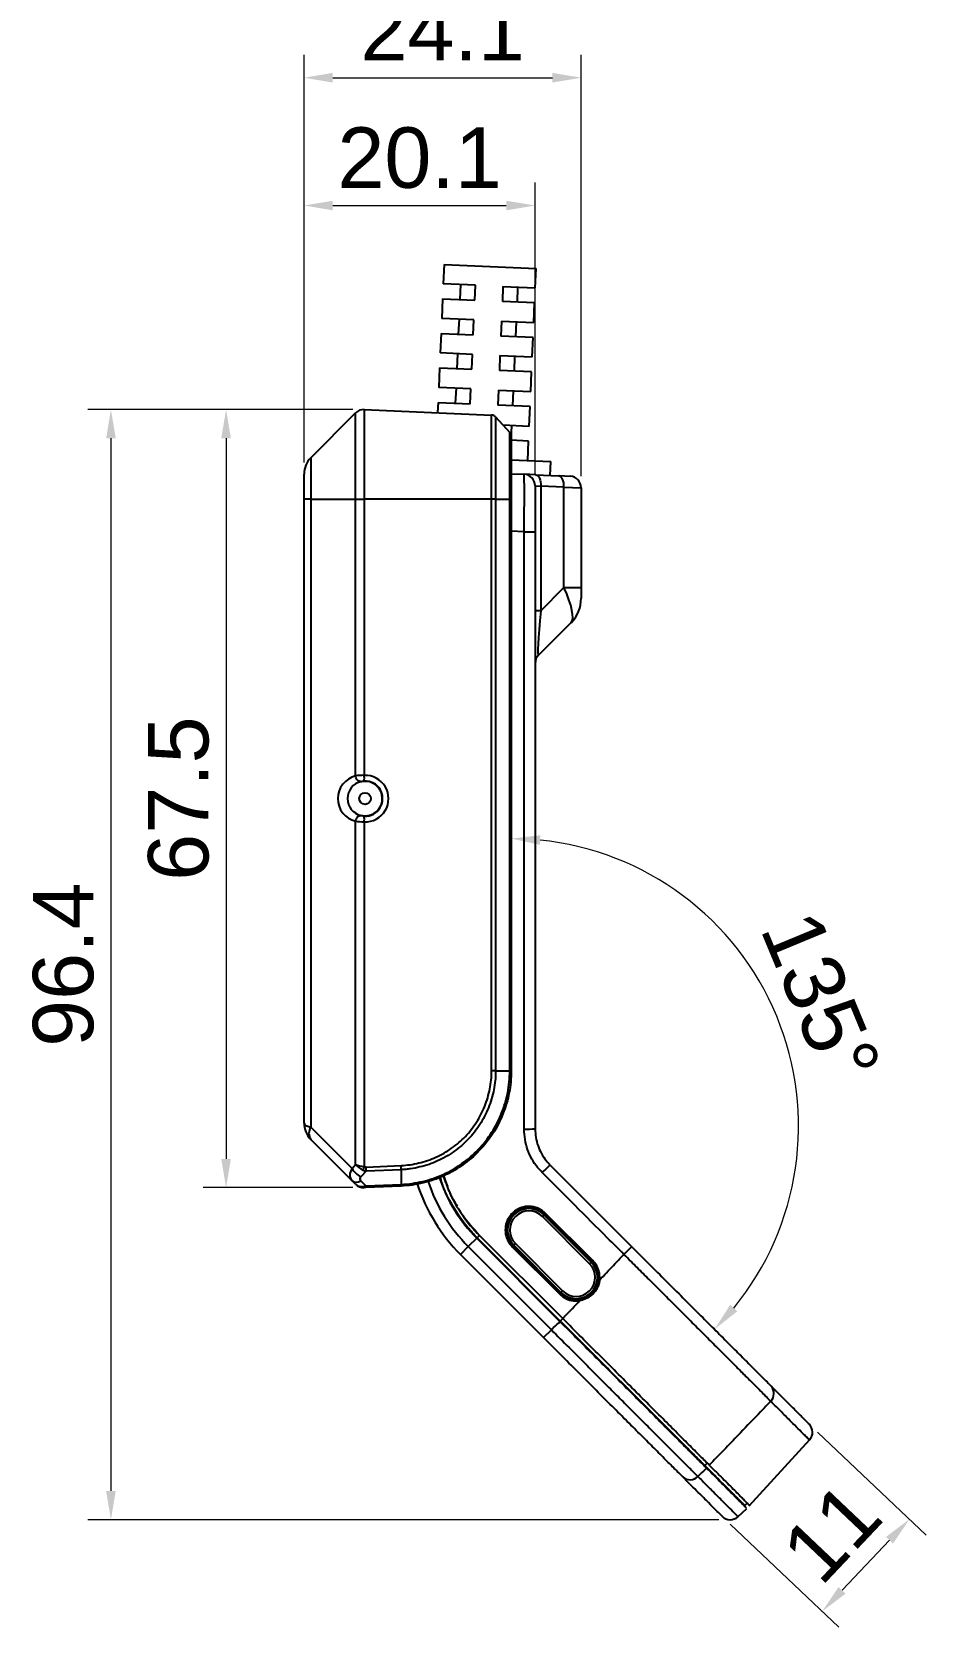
# Model space of a CAD drawing. Header units: millimetres. Extents: x -297 to 297, y -210 to 210.
# Drawn here: x -152.9 to -75.2, y -93.3 to 45.2 of the extents above; entities that cross this region are included whole.
import ezdxf

# ---------------------------------------------------------------- set-up
doc = ezdxf.new("R2010")
doc.units = ezdxf.units.MM
doc.layers.get('0').update_dxf_attribs({"lineweight": 20})
doc.layers.add('AM_5', color=3, linetype='Continuous', lineweight=25)
doc.styles.add('标准', font='')
doc.styles.get('标准').set_extended_font_data('arial')

msp = doc.modelspace()

# ---------------------------------------------------------------- hatches: boundary and pattern name
at = {"layer": 'AM_5'}
for points in [[(-126.75, 41.64), (-126.75, 40.8), (-129.25, 41.22)], [(-107.68, 41.64), (-107.68, 40.8), (-105.18, 41.22)], [(-126.75, 30.54), (-126.75, 29.71), (-129.25, 30.13)], [(-111.68, 30.54), (-111.68, 29.71), (-109.18, 30.13)], [(-146.44, 9.92), (-145.6, 9.92), (-146.02, 12.42)], [(-136.44, 9.92), (-135.6, 9.92), (-136.02, 12.42)], [(-108.77, -25.36), (-108.73, -24.53), (-111.25, -24.82)], [(-136.44, -52.62), (-135.6, -52.62), (-136.02, -55.12)], [(-91.62, -65.85), (-92.24, -65.29), (-93.6, -67.42)], [(-146.44, -81.44), (-145.6, -81.44), (-146.02, -83.94)], [(-78.7, -85.43), (-78.09, -86), (-76.67, -83.9)], [(-82.83, -89.79), (-82.22, -90.36), (-84.24, -91.89)]]:
    msp.add_hatch(color=7, dxfattribs=at).paths.add_polyline_path(points, flags=0)

# ---------------------------------------------------------------- linework, layer by layer
at = {"color": 7, "linetype": 'Continuous', "lineweight": 25}
for p, q in [((-117.09, 25.02), (-117.16, 23.32)), ((-117.09, 25.02), (-113.09, 24.84)), ((-113.09, 24.84), (-109.09, 24.67)), ((-109.17, 22.97), (-109.09, 24.67)), ((-114.36, 23.2), (-117.16, 23.32)), ((-115.66, 23.26), (-115.72, 21.96)), ((-114.42, 21.9), (-114.36, 23.2)), ((-111.97, 23.09), (-112.02, 21.8)), ((-111.97, 23.09), (-109.17, 22.97)), ((-110.72, 21.74), (-110.67, 23.04)), ((-117.22, 22.02), (-117.29, 20.32)), ((-117.22, 22.02), (-114.42, 21.9)), ((-109.22, 21.67), (-112.02, 21.8)), ((-109.3, 19.97), (-109.22, 21.67)), ((-114.49, 20.2), (-117.29, 20.32)), ((-115.79, 20.26), (-115.85, 18.96)), ((-114.55, 18.9), (-114.49, 20.2)), ((-112.1, 20.1), (-112.15, 18.8)), ((-112.1, 20.1), (-109.3, 19.97)), ((-110.85, 18.74), (-110.8, 20.04)), ((-117.35, 19.03), (-117.42, 17.33)), ((-117.35, 19.03), (-114.55, 18.9)), ((-109.36, 18.68), (-112.15, 18.8)), ((-109.43, 16.98), (-109.36, 18.68)), ((-114.62, 17.2), (-117.42, 17.33)), ((-115.92, 17.26), (-115.98, 15.96)), ((-114.68, 15.91), (-114.62, 17.2)), ((-112.23, 17.1), (-112.28, 15.8)), ((-112.23, 17.1), (-109.43, 16.98)), ((-110.98, 15.74), (-110.93, 17.04)), ((-117.48, 16.03), (-117.55, 14.33)), ((-117.48, 16.03), (-114.68, 15.91)), ((-109.49, 15.68), (-112.28, 15.8)), ((-109.56, 13.98), (-109.49, 15.68)), ((-114.76, 14.21), (-117.55, 14.33)), ((-116.05, 14.26), (-116.11, 12.97)), ((-114.81, 12.91), (-114.76, 14.21)), ((-112.36, 14.1), (-112.41, 12.8)), ((-112.36, 14.1), (-109.56, 13.98)), ((-111.12, 12.75), (-111.06, 14.05)), ((-117.61, 13.03), (-117.65, 12.15)), ((-117.61, 13.03), (-114.81, 12.91)), ((-109.62, 12.68), (-112.41, 12.8)), ((-109.69, 10.98), (-109.62, 12.68)), ((-128.66, 8.24), (-124.77, 12.13)), ((-124.77, 4.65), (-124.77, 12.13)), ((-124.02, 12.42), (-124.02, 4.65)), ((-124.02, 12.42), (-112.96, 11.94)), ((-112.96, 4.65), (-112.96, 11.94)), ((-112.61, 11.78), (-112.61, 4.65)), ((-112.61, 11.78), (-111.38, 10.44)), ((-111.97, 11.08), (-109.69, 10.98)), ((-111.38, 4.65), (-111.38, 10.44)), ((-111.25, 9.75), (-111.19, 11.05)), ((-111.25, 10.1), (-111.25, 4.65)), ((-109.75, 9.68), (-111.25, 9.75)), ((-109.82, 7.99), (-109.75, 9.68)), ((-128.66, 8.24), (-128.66, 4.65)), ((-111.25, 8.05), (-107.82, 7.9)), ((-107.88, 6.7), (-107.82, 7.9)), ((-129.25, 4.65), (-129.25, 6.82)), ((-111.25, 6.85), (-110.13, 6.8)), ((-109.13, 6.76), (-110.13, 6.8)), ((-109.18, 5.8), (-109.18, 1.8)), ((-109.18, 5.8), (-108.68, 5.76)), ((-109.13, 6.76), (-109.04, 6.73)), ((-109.13, 6.76), (-107.13, 6.67)), ((-109.04, 6.73), (-108.95, 6.67)), ((-108.95, 6.67), (-108.86, 6.58)), ((-108.86, 6.58), (-108.8, 6.45)), ((-108.8, 6.45), (-108.74, 6.3)), ((-108.74, 6.3), (-108.7, 6.13)), ((-108.7, 6.13), (-108.68, 5.95)), ((-108.68, 5.95), (-108.68, 5.76)), ((-108.68, 5.76), (-108.68, -5.04)), ((-106.68, 5.67), (-108.68, 5.76)), ((-107.04, 6.64), (-107.13, 6.67)), ((-106.13, 6.62), (-107.13, 6.67)), ((-106.95, 6.59), (-107.04, 6.64)), ((-106.86, 6.49), (-106.95, 6.59)), ((-106.8, 6.37), (-106.86, 6.49)), ((-106.74, 6.22), (-106.8, 6.37)), ((-106.7, 6.05), (-106.74, 6.22)), ((-106.68, 5.86), (-106.7, 6.05)), ((-106.68, 5.67), (-106.68, 5.86)), ((-106.68, -3.04), (-106.68, 5.67)), ((-106.68, 5.67), (-105.18, 5.63)), ((-105.18, 5.63), (-105.18, -3.04)), ((-129.25, -49.52), (-129.25, 4.65)), ((-128.66, 4.65), (-129.25, 4.65)), ((-128.66, 4.65), (-124.77, 4.65)), ((-128.66, 4.65), (-128.66, -49.87)), ((-124.77, 4.65), (-124.02, 4.65)), ((-124.77, -19.38), (-124.77, 4.65)), ((-124.02, 4.65), (-124.02, -19.33)), ((-112.96, 4.65), (-124.02, 4.65)), ((-112.96, -44.99), (-112.96, 4.65)), ((-112.61, 4.65), (-112.96, 4.65)), ((-112.61, 4.65), (-112.61, -44.99)), ((-112.61, 4.65), (-111.38, 4.65)), ((-111.38, -44.99), (-111.38, 4.65)), ((-111.38, 4.65), (-111.25, 4.65)), ((-111.25, 4.65), (-111.25, -44.99)), ((-110.13, 1.8), (-111.25, 1.85)), ((-110.13, 1.8), (-109.94, 1.8)), ((-109.94, 1.8), (-109.76, 1.8)), ((-109.76, 1.8), (-109.6, 1.8)), ((-109.6, 1.8), (-109.45, 1.8)), ((-109.45, 1.8), (-109.33, 1.8)), ((-109.33, 1.8), (-109.25, 1.8)), ((-109.25, 1.8), (-109.19, 1.8)), ((-109.19, 1.8), (-109.18, 1.8)), ((-109.18, 1.8), (-109.18, -50.03)), ((-108.68, -5.04), (-106.68, -3.04)), ((-106.68, -3.04), (-105.18, -3.04)), ((-105.18, -3.04), (-105.18, -3.96)), ((-108.68, -5.04), (-109.18, -5.04)), ((-106.05, -6.08), (-108.88, -8.91)), ((-124.75, -19.48), (-124.77, -19.38)), ((-124.71, -19.58), (-124.75, -19.48)), ((-124.66, -19.68), (-124.71, -19.58)), ((-124.6, -19.75), (-124.66, -19.68)), ((-124.53, -19.81), (-124.6, -19.75)), ((-124.46, -19.85), (-124.53, -19.81)), ((-124.38, -19.87), (-124.46, -19.85)), ((-124.3, -19.86), (-124.38, -19.87)), ((-124.77, -23.32), (-124.75, -23.21)), ((-124.77, -53.12), (-124.77, -23.32)), ((-124.75, -23.21), (-124.71, -23.11)), ((-124.71, -23.11), (-124.66, -23.02)), ((-124.66, -23.02), (-124.6, -22.94)), ((-124.6, -22.94), (-124.53, -22.88)), ((-124.53, -22.88), (-124.46, -22.84)), ((-124.46, -22.84), (-124.38, -22.83)), ((-124.38, -22.83), (-124.3, -22.83)), ((-124.02, -23.37), (-124.02, -53.31)), ((-112.61, -44.99), (-111.38, -44.99)), ((-128.66, -49.87), (-125.08, -53.45)), ((-125.09, -54.51), (-128.66, -50.93)), ((-125.08, -53.45), (-124.77, -53.12)), ((-123.85, -53.69), (-124.32, -54.17)), ((-123.86, -53.33), (-120.82, -53.2)), ((-120.81, -53.56), (-123.85, -53.69)), ((-120.81, -53.56), (-120.81, -54.84)), ((-107.89, -53.14), (-100.8, -60.23)), ((-124.77, -54.83), (-125.09, -54.51)), ((-124.32, -54.52), (-123.87, -54.97)), ((-123.88, -55.11), (-124.02, -55.12)), ((-120.82, -54.98), (-123.88, -55.11)), ((-123.87, -54.97), (-120.81, -54.84)), ((-117.17, -54.09), (-116.97, -54.67)), ((-117.16, -54.08), (-116.8, -55.02)), ((-116.24, -56.27), (-115.97, -56.73)), ((-108.79, -56.98), (-108.35, -57.43)), ((-103.87, -61.9), (-108.76, -57.01)), ((-108.55, -57.63), (-108.41, -57.48)), ((-104.45, -61.73), (-108.55, -57.63)), ((-103.96, -61.74), (-108.51, -57.18)), ((-108.41, -57.48), (-108.36, -57.44)), ((-108.41, -57.48), (-104.31, -61.59)), ((-108.36, -57.44), (-108.35, -57.43)), ((-104.26, -61.54), (-108.36, -57.44)), ((-104.17, -61.45), (-108.27, -57.35)), ((-114.25, -59.5), (-114.99, -60.24)), ((-114.52, -58.71), (-114.72, -58.48)), ((-114.25, -59.5), (-107.02, -66.74)), ((-114, -59.26), (-114.22, -59.47)), ((-114.22, -59.47), (-106.99, -66.7)), ((-114, -59.26), (-106.78, -66.48)), ((-115.66, -60.92), (-114.99, -60.24)), ((-108.45, -68.13), (-115.66, -60.92)), ((-114.99, -60.24), (-107.77, -67.46)), ((-111.1, -60.17), (-111.49, -59.78)), ((-111.48, -59.8), (-106.58, -64.7)), ((-111.38, -59.96), (-106.83, -64.52)), ((-111.17, -60.25), (-107.07, -64.35)), ((-111.08, -60.16), (-111.1, -60.17)), ((-111.04, -60.11), (-111.08, -60.16)), ((-111.08, -60.16), (-106.98, -64.26)), ((-110.89, -59.97), (-111.04, -60.11)), ((-106.94, -64.22), (-111.04, -60.11)), ((-110.89, -59.97), (-106.79, -64.07)), ((-104.31, -61.59), (-104.45, -61.73)), ((-104.31, -61.59), (-104.26, -61.54)), ((-104.26, -61.54), (-104.25, -61.53)), ((-104.25, -61.53), (-103.85, -61.92)), ((-106.98, -64.26), (-106.99, -64.27)), ((-106.55, -64.72), (-106.99, -64.27)), ((-106.94, -64.22), (-106.98, -64.26)), ((-106.94, -64.22), (-106.79, -64.07)), ((-108.45, -68.13), (-107.77, -67.46)), ((-106.77, -66.48), (-106.99, -66.7)), ((-106.99, -66.7), (-106.99, -66.7)), ((-106.77, -66.48), (-106.78, -66.48)), ((-90.58, -82.74), (-85.32, -76.99)), ((-95.35, -78.33), (-95.39, -78.37)), ((-94.24, -79.02), (-94.45, -79.23)), ((-94.45, -79.23), (-94.45, -79.23)), ((-94.05, -79.2), (-94.06, -79.2)), ((-91.56, -83.68), (-90.79, -82.97)), ((-90.97, -82.72), (-90.76, -82.5))]:
    msp.add_line(p, q, dxfattribs=at)
msp.add_circle((-123.95, -21.35), 0.5, dxfattribs=at)
for centre, radius, start, end in [((-124.06, 11.42), 1, 87.5, 135), ((-112.98, 11.44), 0.5, 42.5, 87.5), ((-111.75, 10.1), 0.5, 0, 42.5), ((-127.25, 6.82), 2, 135, 180), ((-110.18, 5.8), 1, 0, 87.5), ((-106.18, 5.63), 1, 0, 87.5), ((-108.18, -3.96), 3, 315, 0), ((-108.18, -9.61), 1, 135, 180), ((-124.3, -21.35), 2.02, 103.3262, 256.6738), ((-123.93, -21.35), 2.02, 267.4133, 92.5867), ((-126.89, -19.58), 2.88, 355.112, 5.0613), ((-123.95, -21.35), 1.52, 103.3262, 256.6738), ((-123.95, -21.35), 1.5, 228.1305, 115.4676), ((-123.95, -21.35), 1.53, 267.4133, 92.5867), ((-123.95, -21.35), 1.53, 0, 42.4747), ((-123.95, -21.35), 1.53, 0, 42.363), ((-123.95, -21.35), 1.53, 346.6154, 0), ((-123.95, -21.35), 1.53, 347.3672, 0), ((-126.89, -23.12), 2.88, 354.9387, 4.888), ((-127.25, -49.52), 2, 180, 225), ((-127.9, -50.4), 0.928, 145.1431, 214.8569), ((-109.9, 33.23), 83.26, 269.8401, 270.4983), ((-123.63, -52.67), 1.65, 208.2866, 245.4303), ((-133.44, -50.12), 9.95, 339.4558, 341.2696), ((-132.3, -53.72), 8.45, 0.209, 2.6529), ((-86.7, -75.35), 30.69, 133.651, 135.4317), ((-124.7, -53.97), 0.666, 233.7444, 304.2737), ((-124.06, -54.12), 1, 225, 272.5), ((-123.99, -54.99), 0.133, 193.6865, 256.3135), ((-124.34, -55.01), 0.473, 347.8127, 4.7969), ((-104.77, -50.03), 15.4, 198.0254, 225), ((-104.77, -50.03), 14.44, 198.3859, 225), ((-104.77, -50.03), 13.4, 198.2071, 225), ((-109.72, -58.8), 1.94, 45, 225), ((-109.72, -58.8), 1.93, 45, 225), ((-109.72, -58.8), 1.86, 45, 225), ((-109.72, -58.8), 1.66, 45, 225), ((-242.46, 80.41), 199.62, 314.9333, 315.2079), ((-105.62, -62.9), 1.94, 225, 45), ((-105.62, -62.9), 1.93, 225, 45), ((-105.62, -62.9), 1.86, 225, 45), ((-105.62, -62.9), 1.66, 225, 45), ((-89.39, -72.98), 0.95, 314.7559, 42.1319), ((-86.09, -76.35), 1, 317.8526, 45), ((-95.72, -79.52), 0.949, 227.9785, 315.5424), ((-92.23, -82.94), 1, 225, 312.418)]:
    msp.add_arc(centre, radius, start, end, dxfattribs=at)
for centre, major_axis, ratio, start_param, end_param in [((-108.18, -2.54), (-2.06, 3.58), 0.265527, 3.213255, 4.422684), ((-108.18, -2.54), (0.72, 6.37), 0.036796, 1.978287, 3.187716), ((-127.25, -49.52), (2, 0), 0.25, 3.141593, 3.926991), ((-123.87, -53.6), (1.31, 0.78), 0.631725, 2.253823, 3.301021), ((-124.06, -53.12), (0.999, -0.184), 0.172736, 3.958778, 4.787809), ((-124.06, -53.12), (0.873, -0.527), 0.444972, 4.076686, 4.905717), ((-123.58, -52.62), (0.712, 0.874), 0.886011, 3.344034, 3.624725), ((-123.56, -52.62), (0.568, 0.622), 0.593017, 3.394557, 3.675248), ((-124.06, -54.12), (0.707, 0.707), 0.812458, 3.141593, 3.970624), ((-123.81, -54.32), (0.586, 0.046), 0.587517, 2.560246, 3.607443), ((-123.58, -54.6), (1.05, 0.35), 0.254435, 4.096595, 4.353783)]:
    msp.add_ellipse(centre, major_axis=major_axis, ratio=ratio, start_param=start_param, end_param=end_param, dxfattribs=at)
for points, knots in [([(-110.13, 1.8), (-110.13, 1.98), (-110.13, 2.35), (-110.12, 2.99), (-110.12, 3.71), (-110.11, 4.46), (-110.11, 5.14), (-110.11, 5.72), (-110.12, 6.19), (-110.12, 6.53), (-110.12, 6.76), (-110.13, 6.78), (-110.13, 6.8)], [0, 0, 0, 0, 203.657198, 409.835756, 716.432175, 1031.894965, 1338.651941, 1654.300599, 1961.359758, 2277.334102, 2584.331644, 2900.222099, 2900.222099, 2900.222099, 2900.222099]), ([(-110.13, -50.03), (-110.13, -47.51), (-110.13, -42.47), (-110.13, -32.4), (-110.13, -17.64), (-110.13, -5.4), (-110.13, 1.8)], [0, 0, 0, 0, 167.828922, 335.658844, 671.316494, 1151.158248, 1151.158248, 1151.158248, 1151.158248]), ([(-124.3, -19.86), (-124.27, -19.86), (-124.23, -19.85), (-124.13, -19.83), (-124.08, -19.83), (-124.02, -19.82)], [0, 0, 0, 0, 360.60843, 360.60843, 721.216859, 721.216859, 721.216859, 721.216859]), ([(-124.02, -22.87), (-124.08, -22.87), (-124.13, -22.86), (-124.23, -22.85), (-124.27, -22.84), (-124.3, -22.83)], [0, 0, 0, 0, 357.268942, 357.268942, 714.537883, 714.537883, 714.537883, 714.537883]), ([(-120.82, -53.2), (-120.29, -53.18), (-119.78, -53.1), (-119.02, -52.92), (-118.77, -52.85), (-118.27, -52.68), (-118.03, -52.58), (-117.31, -52.26), (-116.86, -52), (-116, -51.39), (-115.6, -51.05), (-115.06, -50.49), (-114.89, -50.29), (-114.57, -49.88), (-114.41, -49.66), (-113.99, -49), (-113.75, -48.54), (-113.36, -47.57), (-113.21, -47.06), (-113.01, -46.04), (-112.95, -45.52), (-112.96, -44.99)], [0, 0, 0, 0, 330.253993, 330.253993, 495.380989, 495.380989, 660.507985, 660.507985, 990.761978, 990.761978, 1321.015971, 1321.015971, 1486.142967, 1486.142967, 1651.269964, 1651.269964, 1981.523956, 1981.523956, 2311.777949, 2311.777949, 2642.031942, 2642.031942, 2642.031942, 2642.031942]), ([(-112.61, -44.99), (-112.61, -45.13), (-112.61, -45.26), (-112.62, -45.54), (-112.63, -45.67), (-112.67, -46.08), (-112.71, -46.35), (-112.87, -47.15), (-113.03, -47.68), (-113.43, -48.69), (-113.68, -49.17), (-114.13, -49.86), (-114.29, -50.09), (-114.62, -50.52), (-114.8, -50.72), (-115.36, -51.31), (-115.78, -51.66), (-116.67, -52.3), (-117.15, -52.57), (-117.89, -52.91), (-118.14, -53.01), (-118.65, -53.19), (-118.92, -53.26), (-119.45, -53.39), (-119.72, -53.45), (-120.13, -53.5), (-120.26, -53.52), (-120.54, -53.54), (-120.68, -53.55), (-120.81, -53.56)], [0, 0, 0, 0, 112.638806, 112.638806, 225.277613, 225.277613, 450.555226, 450.555226, 901.110452, 901.110452, 1351.665678, 1351.665678, 1576.943291, 1576.943291, 1802.220904, 1802.220904, 2252.77613, 2252.77613, 2703.331356, 2703.331356, 2928.608969, 2928.608969, 3153.886582, 3153.886582, 3379.164195, 3379.164195, 3491.803001, 3491.803001, 3604.441808, 3604.441808, 3604.441808, 3604.441808]), ([(-120.81, -54.84), (-120.18, -54.81), (-119.55, -54.72), (-118.33, -54.43), (-117.74, -54.23), (-116.88, -53.84), (-116.6, -53.69), (-116.05, -53.38), (-115.79, -53.21), (-115.03, -52.67), (-114.55, -52.26), (-113.68, -51.35), (-113.29, -50.86), (-112.62, -49.81), (-112.33, -49.25), (-111.86, -48.08), (-111.68, -47.48), (-111.5, -46.56), (-111.46, -46.25), (-111.4, -45.62), (-111.38, -45.31), (-111.38, -44.99)], [0, 0, 0, 0, 329.188967, 329.188967, 658.377934, 658.377934, 822.972417, 822.972417, 987.566901, 987.566901, 1316.755867, 1316.755867, 1645.944834, 1645.944834, 1975.133801, 1975.133801, 2304.322768, 2304.322768, 2468.917251, 2468.917251, 2633.511735, 2633.511735, 2633.511735, 2633.511735]), ([(-111.25, -44.99), (-111.25, -45.31), (-111.27, -45.63), (-111.33, -46.27), (-111.37, -46.58), (-111.55, -47.51), (-111.73, -48.12), (-112.21, -49.31), (-112.5, -49.88), (-113.19, -50.94), (-113.58, -51.44), (-114.47, -52.37), (-114.95, -52.78), (-115.72, -53.33), (-115.99, -53.5), (-116.54, -53.82), (-116.83, -53.96), (-117.7, -54.36), (-118.3, -54.57), (-119.53, -54.86), (-120.17, -54.95), (-120.81, -54.98)], [0, 0, 0, 0, 161.91686, 161.91686, 323.833721, 323.833721, 647.667441, 647.667441, 971.501162, 971.501162, 1295.334883, 1295.334883, 1619.168603, 1619.168603, 1781.085464, 1781.085464, 1943.002324, 1943.002324, 2266.836045, 2266.836045, 2590.669766, 2590.669766, 2590.669766, 2590.669766]), ([(-108.57, -53.81), (-108.7, -53.66), (-109.04, -53.3), (-109.48, -52.64), (-109.85, -51.82), (-110.09, -50.94), (-110.12, -50.34), (-110.13, -50.03)], [0, 0, 0, 0, 183.617708, 457.473575, 739.056869, 1016.457144, 1302.019974, 1302.019974, 1302.019974, 1302.019974]), ([(-109.18, -50.03), (-109.16, -50.27), (-109.14, -50.77), (-108.95, -51.48), (-108.64, -52.17), (-108.28, -52.72), (-108, -53.02), (-107.89, -53.14)], [0, 0, 0, 0, 274.608728, 557.186695, 831.789869, 1114.383208, 1297.43288, 1297.43288, 1297.43288, 1297.43288]), ([(-101.47, -60.91), (-101.94, -60.44), (-104.31, -58.07), (-106.67, -55.7), (-108.57, -53.81)], [0, 0, 0, 0, 112.544046, 564.842097, 564.842097, 564.842097, 564.842097]), ([(-114.22, -59.47), (-114.5, -59.17), (-115.29, -58.34), (-116.34, -56.77), (-117.13, -55.28), (-117.37, -54.38), (-117.42, -54.19)], [0, 0, 0, 0, 221.255309, 618.380503, 1015.494754, 1121.352026, 1121.352026, 1121.352026, 1121.352026]), ([(-117.14, -54.07), (-116.99, -54.53), (-116.6, -55.72), (-115.57, -57.51), (-114.53, -58.67), (-114, -59.26)], [0, 0, 0, 0, 213.720834, 551.436734, 900.192248, 900.192248, 900.192248, 900.192248]), ([(-116.61, -55.5), (-116.6, -55.53), (-116.44, -55.96), (-116.18, -56.34), (-115.93, -56.7)], [0, 0, 0, 0, 39.820266, 629.58238, 629.58238, 629.58238, 629.58238]), ([(-108.27, -57.35), (-108.45, -57.2), (-108.81, -56.91), (-109.49, -56.73), (-110.19, -56.76), (-110.84, -57.03), (-111.36, -57.5), (-111.7, -58.12), (-111.81, -58.81), (-111.69, -59.5), (-111.43, -59.98), (-111.22, -60.2), (-111.17, -60.25)], [0, 0, 0, 0, 265.592073, 531.181358, 796.854142, 1062.732009, 1328.849454, 1595.122727, 1861.365553, 2127.406432, 2393.184544, 2476.391352, 2476.391352, 2476.391352, 2476.391352]), ([(-115.48, -57.48), (-115.47, -57.5), (-115.09, -58.16), (-114.54, -58.72), (-114, -59.26)], [0, 0, 0, 0, 20.202084, 751.614794, 751.614794, 751.614794, 751.614794]), ([(-103.58, -63.14), (-103.18, -62.71), (-102.48, -61.97), (-101.77, -61.23), (-101.47, -60.91)], [0, 0, 0, 0, 319.979108, 560.353938, 560.353938, 560.353938, 560.353938]), ([(-88.72, -73.66), (-88.84, -73.54), (-89.08, -73.29), (-89.55, -72.82), (-90.14, -72.23), (-90.89, -71.48), (-91.72, -70.65), (-92.62, -69.75), (-93.58, -68.79), (-94.59, -67.78), (-95.66, -66.71), (-96.72, -65.64), (-97.76, -64.61), (-98.77, -63.6), (-99.8, -62.58), (-100.7, -61.67), (-101.26, -61.12), (-101.47, -60.91)], [0, 0, 0, 0, 166.990702, 334.533589, 575.557772, 818.254, 1066.225, 1316.019194, 1557.180999, 1800.01901, 2048.143472, 2298.094389, 2508.55176, 2720.118931, 2935.142258, 3151.348665, 3280.202166, 3280.202166, 3280.202166, 3280.202166]), ([(-100.8, -60.23), (-100.29, -60.73), (-99.29, -61.74), (-97.8, -63.23), (-96.34, -64.68), (-94.95, -66.08), (-93.63, -67.4), (-92.39, -68.63), (-91.27, -69.75), (-90.27, -70.76), (-89.38, -71.64), (-88.92, -72.11), (-88.68, -72.34)], [0, 0, 0, 0, 226.689185, 454.100331, 680.788256, 907.484093, 1134.903513, 1361.598992, 1588.159763, 1815.443119, 2042.004554, 2273.890953, 2273.890953, 2273.890953, 2273.890953]), ([(-103.58, -63.14), (-103.58, -63.05), (-103.55, -62.74), (-103.65, -62.2), (-103.92, -61.72), (-104.12, -61.5), (-104.17, -61.45)], [0, 0, 0, 0, 134.768684, 509.901395, 884.681575, 1001.985037, 1001.985037, 1001.985037, 1001.985037]), ([(-103.58, -63.14), (-103.6, -63.25), (-103.64, -63.48), (-103.77, -63.8), (-103.94, -64.1), (-104.17, -64.36), (-104.44, -64.59), (-104.72, -64.75), (-105.01, -64.87), (-105.19, -64.9), (-105.29, -64.92)], [0, 0, 0, 0, 243.50153, 494.065443, 737.566928, 988.128942, 1231.661028, 1482.244792, 1685.324319, 1892.435907, 1892.435907, 1892.435907, 1892.435907]), ([(-107.07, -64.35), (-106.89, -64.5), (-106.53, -64.79), (-105.89, -64.97), (-105.47, -64.94), (-105.29, -64.92)], [0, 0, 0, 0, 291.793144, 583.581979, 821.237425, 821.237425, 821.237425, 821.237425]), ([(-106.78, -66.48), (-106.72, -66.41), (-106.22, -65.9), (-105.72, -65.38), (-105.29, -64.92)], [0, 0, 0, 0, 72.780856, 579.968998, 579.968998, 579.968998, 579.968998]), ([(-107.77, -67.46), (-107.71, -67.39), (-107.45, -67.15), (-107.2, -66.91), (-107.02, -66.74)], [0, 0, 0, 0, 156.072787, 586.603542, 586.603542, 586.603542, 586.603542]), ([(-107.77, -67.46), (-107.26, -67.97), (-106.35, -68.88), (-105.07, -70.16), (-103.92, -71.32), (-102.78, -72.46), (-101.68, -73.56), (-100.63, -74.61), (-99.63, -75.61), (-98.68, -76.56), (-97.8, -77.44), (-96.99, -78.25), (-96.26, -78.97), (-95.6, -79.63), (-95.23, -80), (-95.05, -80.18)], [0, 0, 0, 0, 307.791737, 541.891727, 775.991614, 1016.88731, 1257.782943, 1492.054808, 1726.326669, 1967.413692, 2208.500766, 2442.765858, 2677.031039, 2918.10413, 3159.177359, 3159.177359, 3159.177359, 3159.177359]), ([(-107.02, -66.74), (-106.49, -67.26), (-105.43, -68.32), (-103.86, -69.89), (-102.33, -71.42), (-100.86, -72.89), (-99.47, -74.28), (-98.17, -75.58), (-96.99, -76.76), (-95.93, -77.82), (-95.01, -78.74), (-94.53, -79.22), (-94.29, -79.46)], [0, 0, 0, 0, 243.529756, 487.835411, 731.364257, 974.897938, 1219.208636, 1462.742328, 1706.207437, 1950.448721, 2193.914756, 2430.405006, 2430.405006, 2430.405006, 2430.405006]), ([(-94.45, -79.23), (-94.58, -79.1), (-94.97, -78.71), (-95.76, -77.92), (-96.87, -76.81), (-98.14, -75.54), (-99.54, -74.14), (-101.06, -72.62), (-102.67, -71.02), (-104.21, -69.47), (-105.66, -68.02), (-106.54, -67.14), (-106.99, -66.7)], [0, 0, 0, 0, 129.69808, 389.458586, 649.227844, 908.999101, 1168.769187, 1428.533203, 1688.302269, 1948.076403, 2147.767208, 2347.454784, 2347.454784, 2347.454784, 2347.454784]), ([(-94.06, -79.2), (-94.18, -79.07), (-94.56, -78.7), (-95.32, -77.94), (-96.38, -76.88), (-97.59, -75.67), (-98.93, -74.33), (-100.38, -72.88), (-101.92, -71.34), (-103.51, -69.75), (-105.14, -68.12), (-106.23, -67.03), (-106.77, -66.48)], [0, 0, 0, 0, 123.414534, 370.569335, 617.724435, 864.879774, 1112.035278, 1359.190864, 1606.346445, 1853.50193, 2092.886048, 2335.496602, 2335.496602, 2335.496602, 2335.496602]), ([(-96.36, -80.22), (-96.59, -79.99), (-97.06, -79.52), (-97.95, -78.64), (-98.95, -77.63), (-100.08, -76.5), (-101.32, -75.27), (-102.64, -73.94), (-104.04, -72.54), (-105.49, -71.09), (-106.97, -69.61), (-107.96, -68.62), (-108.45, -68.13)], [0, 0, 0, 0, 239.080275, 478.922676, 718.001912, 957.087436, 1196.936414, 1436.021724, 1674.926572, 1914.593255, 2153.498867, 2386.02684, 2386.02684, 2386.02684, 2386.02684]), ([(-88.68, -72.34), (-88.3, -72.73), (-87.53, -73.5), (-86.65, -74.37), (-85.97, -75.05), (-85.56, -75.47), (-85.37, -75.66), (-85.4, -75.63), (-85.41, -75.62)], [0, 0, 0, 0, 245.433702, 492.620173, 745.098589, 999.335429, 1244.760928, 1316.64908, 1316.64908, 1316.64908, 1316.64908]), ([(-88.72, -73.66), (-89.01, -73.96), (-89.89, -74.88), (-91.62, -76.68), (-93.1, -78.22), (-94.01, -79.15), (-94.05, -79.2)], [0, 0, 0, 0, 158.913764, 471.435542, 930.295582, 956.158799, 956.158799, 956.158799, 956.158799]), ([(-85.37, -77), (-85.37, -77.01), (-85.33, -77.05), (-85.5, -76.87), (-85.84, -76.54), (-86.31, -76.07), (-86.95, -75.43), (-87.73, -74.65), (-88.39, -73.99), (-88.72, -73.66)], [0, 0, 0, 0, 72.119544, 363.423447, 577.845491, 807.681383, 1038.52399, 1272.578867, 1507.785485, 1507.785485, 1507.785485, 1507.785485]), ([(-92.95, -83.63), (-92.95, -83.63), (-92.91, -83.68), (-93.07, -83.51), (-93.44, -83.14), (-94.08, -82.5), (-94.85, -81.73), (-95.63, -80.96), (-96.11, -80.47), (-96.36, -80.22)], [0, 0, 0, 0, 33.169131, 338.638937, 644.126839, 958.418921, 1272.695399, 1456.741765, 1641.277612, 1641.277612, 1641.277612, 1641.277612]), ([(-94.29, -79.46), (-94.29, -79.46), (-94.47, -79.63), (-94.72, -79.87), (-94.97, -80.11), (-95.05, -80.18)], [0, 0, 0, 0, 0.044269, 544.782682, 770.742561, 770.742561, 770.742561, 770.742561]), ([(-95.05, -80.18), (-94.8, -80.43), (-94.3, -80.93), (-93.69, -81.54), (-93.03, -82.2), (-92.39, -82.84), (-91.85, -83.38), (-91.62, -83.61), (-91.55, -83.68), (-91.56, -83.67), (-91.56, -83.67)], [0, 0, 0, 0, 208.470852, 417.492147, 589.710855, 935.567044, 1286.317323, 1642.084524, 1820.834044, 1858.445561, 1858.445561, 1858.445561, 1858.445561]), ([(-90.97, -82.71), (-90.97, -82.71), (-90.98, -82.71), (-91.05, -82.63), (-91.22, -82.46), (-91.47, -82.21), (-91.81, -81.87), (-92.22, -81.46), (-92.72, -80.96), (-93.27, -80.42), (-93.84, -79.84), (-94.25, -79.43), (-94.45, -79.23)], [0, 0, 0, 0, 122.068325, 366.260661, 610.45072, 854.639433, 1098.826833, 1343.015411, 1587.206373, 1831.39906, 2035.416177, 2239.782584, 2239.782584, 2239.782584, 2239.782584]), ([(-90.81, -82.94), (-90.82, -82.94), (-90.83, -82.92), (-91.16, -82.59), (-91.73, -82.02), (-92.55, -81.2), (-93.43, -80.32), (-94.07, -79.68), (-94.29, -79.46)], [0, 0, 0, 0, 209.172083, 470.488124, 732.728868, 994.941462, 1256.21898, 1393.91003, 1393.91003, 1393.91003, 1393.91003]), ([(-94.05, -79.2), (-93.94, -79.32), (-93.58, -79.67), (-93.05, -80.21), (-92.47, -80.79), (-91.97, -81.29), (-91.54, -81.71), (-91.19, -82.07), (-90.91, -82.34), (-90.71, -82.55), (-90.58, -82.68), (-90.56, -82.7), (-90.55, -82.7)], [0, 0, 0, 0, 116.781754, 353.168592, 589.557038, 825.942583, 1062.326209, 1298.708927, 1535.091655, 1771.475243, 2017.45748, 2264.03838, 2264.03838, 2264.03838, 2264.03838])]:
    msp.add_open_spline(points, degree=3, knots=knots, dxfattribs=at)
for points in [[(-124.02, -19.33), (-124.3, -19.33), (-124.57, -19.35), (-124.77, -19.38)], [(-124.77, -23.32), (-124.57, -23.34), (-124.3, -23.36), (-124.02, -23.37)], [(-112.61, -44.99), (-112.7, -44.99), (-112.82, -44.99), (-112.96, -44.99)], [(-111.38, -44.99), (-111.3, -44.99), (-111.25, -44.99), (-111.25, -44.99)], [(-120.81, -53.56), (-120.81, -53.47), (-120.81, -53.33), (-120.82, -53.2)], [(-120.81, -54.84), (-120.81, -54.93), (-120.81, -54.98), (-120.81, -54.98)]]:
    msp.add_open_spline(points, degree=3, dxfattribs=at)
at = {"layer": 'AM_5', "color": 7, "linetype": 'Continuous', "lineweight": 15}
for p, q in [((-129.25, 7.82), (-129.25, 43.22)), ((-105.18, 6.63), (-105.18, 43.22)), ((-126.75, 41.22), (-107.68, 41.22)), ((-129.25, 7.82), (-129.25, 32.13)), ((-109.18, 6.8), (-109.18, 32.13)), ((-126.75, 30.13), (-111.68, 30.13)), ((-125.02, 12.42), (-148.02, 12.42)), ((-125.02, 12.42), (-138.02, 12.42)), ((-146.02, 9.92), (-146.02, -81.44)), ((-136.02, 9.92), (-136.02, -52.62)), ((-125.02, -55.12), (-138.02, -55.12)), ((-100.09, -60.94), (-92.19, -68.83)), ((-84.65, -76.33), (-75.22, -85.28)), ((-93.23, -83.94), (-148.02, -83.94)), ((-92.23, -84.32), (-82.79, -93.26)), ((-82.52, -90.07), (-78.39, -85.72))]:
    msp.add_line(p, q, dxfattribs=at)
msp.add_arc((-111.25, -49.78), 24.95, 320.7424, 84.2576, dxfattribs=at)

# ---------------------------------------------------------------- texts
at = {"layer": 'AM_5', "color": 7, "char_height": 5.25, "width": 25.4177, "attachment_point": 5, "style": '标准'}
for s, insert in [('24.1', (-117.21, 45.34)), ('20.1', (-119.21, 34.25))]:
    msp.add_mtext(s, dxfattribs=dict(at, insert=insert))
at = {"layer": 'AM_5', "color": 7, "char_height": 5.25, "attachment_point": 5, "style": '标准'}
for s, insert, width, rotation in [('67.5', (-140.14, -21.35), 27.4024, 90), ('96.4', (-150.14, -35.76), 27.2184, 90), ('135%%D', (-84.38, -38.65), 27.7626, 292.5), ('11', (-83.45, -85.06), 15.9193, 46.5227)]:
    msp.add_mtext(s, dxfattribs=dict(at, insert=insert, width=width, rotation=rotation))

doc.saveas('drawing.dxf')
